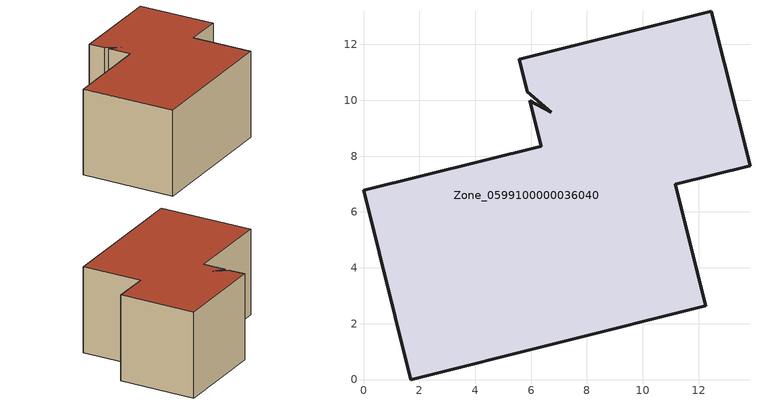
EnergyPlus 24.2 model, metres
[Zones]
Zone_0599100000036040
 floor ground (C_G): 5.95,9.99 6.72,9.57 5.87,10.3 5.58,11.46 12.46,13.18 13.84,7.65 11.17,7 12.26,2.64 1.69,0 0,6.78 6.36,8.36 z0
 wall outside (C_F): 0,6.78 1.69,0 12.26,2.64 11.17,7 13.84,7.65 12.46,13.18 5.58,11.46 5.87,10.3 6.72,9.57 5.95,9.99 6.36,8.36 0,6.78 z0:6.46
 roof outside (C_R): 6.72,9.57 5.95,9.99 6.36,8.36 0,6.78 1.69,0 12.26,2.64 11.17,7 13.84,7.65 12.46,13.18 5.58,11.46 5.87,10.3 z6.46
[BUILDING]
Pand.0599100000036040: North Axis=0; Terrain=City; Loads Convergence Tolerance Value=0.04; Temperature Convergence Tolerance Value=0.4; Solar Distribution=FullExterior; Maximum Number of Warmup Days=25; Minimum Number of Warmup Days=1
[Site:Location]
Rotterdam.The.Hague.AP_ZH_NLD Design_Conditions: Latitude=51.96; Longitude=4.45; Time Zone=1; Elevation=-4.5
[SITE:GROUNDTEMPERATURE:BUILDINGSURFACE]
18, 18, 18, 18, 18, 18, 18, 18, 18, 18, 18, 18
[MATERIAL] Thermal Absorptance=0.9; Solar Absorptance=0.7; Visible Absorptance=0.7
Name | Roughness | Thickness | Conductivity | Density | Specific Heat
G.D.1992-2005 | MediumSmooth | 0.15 | 0.06 | 540 | 1210
F.D.1992-2005 | Rough | 0.3 | 0.12 | 1920 | 840
R.D.1992-2005 | MediumRough | 0.2 | 0.08 | 1500 | 1000
[CONSTRUCTION]
C_G: G.D.1992-2005
C_F: F.D.1992-2005
C_R: R.D.1992-2005
[ZONE]
Zone_0599100000036040: Type=1; Multiplier=1; Ceiling Height=Autocalculate; Volume=Autocalculate; Floor Area=autocalculate; Part of Total Floor Area=Yes
[ZONEINFILTRATION:DESIGNFLOWRATE]
Infil_Zone_0599100000036040: Zone or ZoneList or Space or SpaceList=Zone_0599100000036040; Schedule=AlwaysOn; Design Flow Rate Calculation Method=Flow/Area; Flow Rate per Floor Area=0.0021; Constant Term Coefficient=1; Temperature Term Coefficient=0; Velocity Term Coefficient=0; Velocity Squared Term Coefficient=0
[HVACTEMPLATE:ZONE:IDEALLOADSAIRSYSTEM]
Zone_0599100000036040: Maximum Heating Supply Air Temperature=50; Minimum Cooling Supply Air Temperature=13; Maximum Heating Supply Air Humidity Ratio=0.0156; Minimum Cooling Supply Air Humidity Ratio=0.0077; Heating Limit=NoLimit; Cooling Limit=NoLimit; Dehumidification Control Type=ConstantSensibleHeatRatio; Cooling Sensible Heat Ratio=0.7; Dehumidification Setpoint=60; Humidification Control Type=None; Humidification Setpoint=30; Outdoor Air Method=None; Outdoor Air Flow Rate per Person=0.00944; Outdoor Air Flow Rate per Zone Floor Area=0; Outdoor Air Flow Rate per Zone=0; Demand Controlled Ventilation Type=None; Outdoor Air Economizer Type=NoEconomizer; Heat Recovery Type=None; Sensible Heat Recovery Effectiveness=0.7; Latent Heat Recovery Effectiveness=0.65
[ZONECONTROL:THERMOSTAT]
ThermostatControl_Zone_0599100000036040: Zone or ZoneList=Zone_0599100000036040; Control Type Schedule=DualSetpointControlType; Control 1=Thermostat_Zone_0599100000036040; Temperature Difference Between Cutout And Setpoint=0
[THERMOSTATSETPOINT:DUALSETPOINT]
Thermostat_Zone_0599100000036040: Heating Setpoint Temperature Schedule=HeatingSetpoint_Zone_0599100000036040; Cooling Setpoint Temperature Schedule=CoolingSetpoint_Zone_0599100000036040
[SCHEDULE:COMPACT]
HeatingSetpoint_Zone_0599100000036040: Through: 12/31, For: AllDays, Until: 24:00, 21
CoolingSetpoint_Zone_0599100000036040: Through: 12/31, For: AllDays, Until: 24:00, 24
DualSetpointControlType: Through: 12/31, For: AllDays, Until: 24:00, 4
AlwaysOn: Through: 12/31, For: AllDays, Until: 24:00, 1
